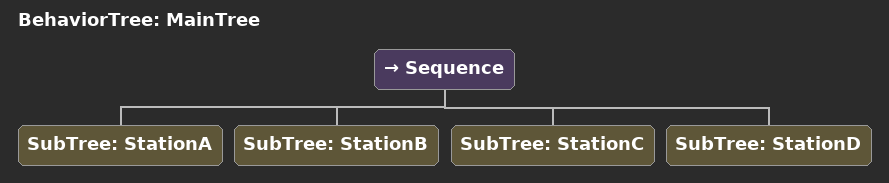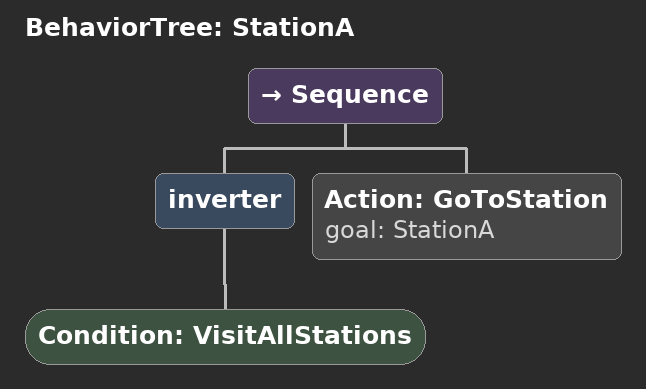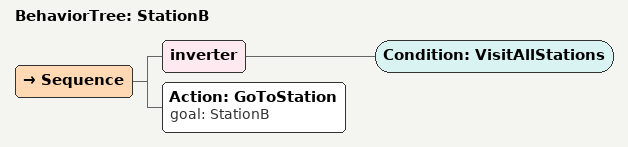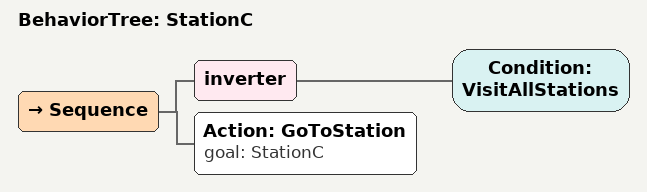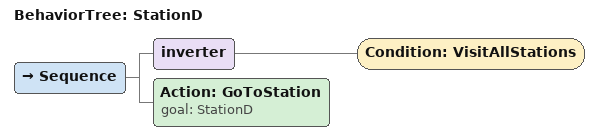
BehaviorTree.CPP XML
<root main_tree_to_execute = "MainTree">
    <BehaviorTree ID="MainTree">
        <Sequence>
            <SubTree ID="StationA" />
            <SubTree ID="StationB" />
            <SubTree ID="StationC" />
            <SubTree ID="StationD" />
        </Sequence>
    </BehaviorTree>
   <BehaviorTree ID="StationA">
       <Sequence>
           <inverter>
               <Condition ID="VisitAllStations" />
           </inverter>
           <Action ID="GoToStation" goal="StationA" />
       </Sequence>
   </BehaviorTree>
   <BehaviorTree ID="StationB">
       <Sequence>
           <inverter>
               <Condition ID="VisitAllStations" />
           </inverter>
           <Action ID="GoToStation" goal="StationB" />
       </Sequence>
   </BehaviorTree>
   <BehaviorTree ID="StationC">
       <Sequence>
           <inverter>
               <Condition ID="VisitAllStations" />
           </inverter>
           <Action ID="GoToStation" goal="StationC" />
       </Sequence>
   </BehaviorTree>
   <BehaviorTree ID="StationD">
       <Sequence>
           <inverter>
               <Condition ID="VisitAllStations" />
           </inverter>
           <Action ID="GoToStation" goal="StationD" />
       </Sequence>
   </BehaviorTree>
   <Action ID="GoToStation" action_name="MoveTo" target_pose="{goal}" />
</root>
